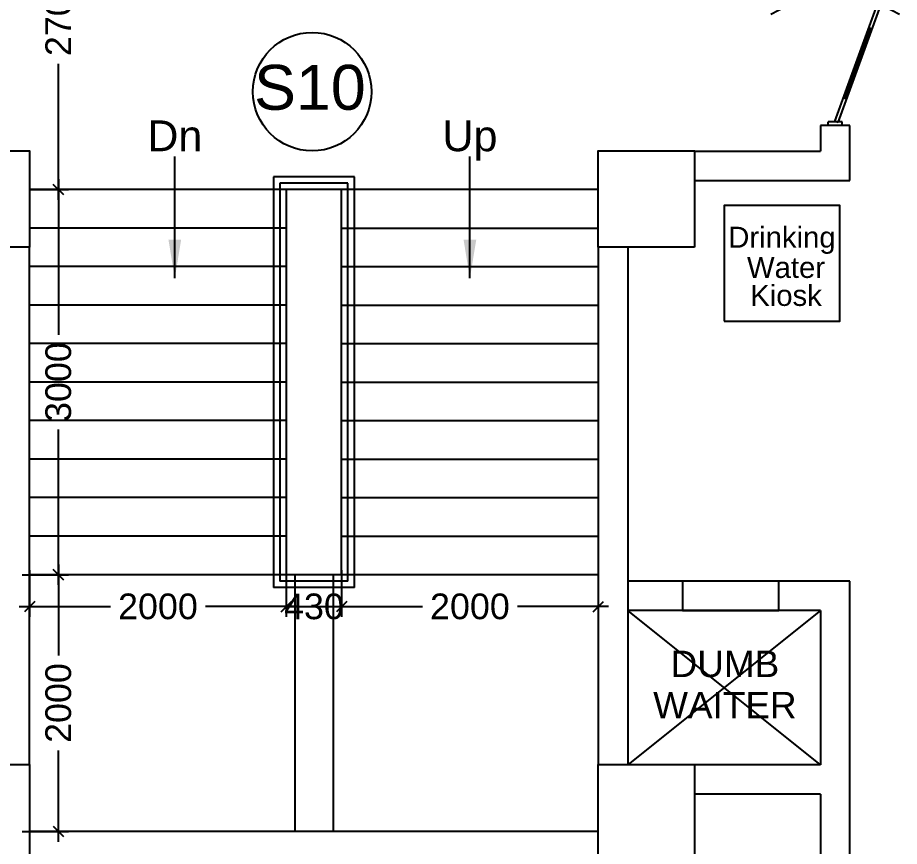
# Model space of a CAD drawing. Extents: x 7620542 to 7843793, y -6476226 to -6093835.
# Drawn here: x 7642056 to 7648924, y -6440850 to -6434395 of the extents above; entities that cross this region are included whole.
import ezdxf
from ezdxf.enums import TextEntityAlignment as Align

# ---------------------------------------------------------------- set-up
doc = ezdxf.new("R2010")
doc.units = 0
doc.header["$LTSCALE"] = 600
doc.header["$MEASUREMENT"] = 0
doc.header["$PDMODE"] = 35
doc.linetypes.add('DASHED', pattern=[0.75, 0.5, -0.25])
doc.layers.get('0').update_dxf_attribs({"linetype": 'CONTINUOUS'})
doc.layers.get('Defpoints').update_dxf_attribs({"linetype": 'CONTINUOUS'})
for name, color, linetype in [('DOOR', 32, 'CONTINUOUS'), ('Duct', 8, 'CONTINUOUS'), ('Fire Door', 10, 'CONTINUOUS'), ('LA-column', 3, 'CONTINUOUS'), ('Railing', 21, 'CONTINUOUS'), ('Stairscase', 7, 'CONTINUOUS'), ('STEPS', 7, 'CONTINUOUS'), ('TEXT', 6, 'CONTINUOUS'), ('Walls', 7, 'CONTINUOUS'), ('Working Dim', 5, 'CONTINUOUS')]:
    doc.layers.add(name, color=color, linetype=linetype)
doc.styles.add('ari', font='arial.ttf')
doc.styles.add('ARIAL', font='arial.ttf')
doc.dimstyles.new('int. dim', dxfattribs={"dimtxt": 450, "dimasz": 80, "dimexe": 80, "dimexo": 0, "dimgap": 70, "dimtad": 0, "dimdec": 0, "dimzin": 12, "dimdsep": 46, "dimtxsty": 'ari', "dimblk": 'OBLIQUE', "dimcen": 2, "dimdle": 80, "dimclrd": 256, "dimclre": 256, "dimclrt": 6, "dimadec": 0, "dimazin": 0, "dimtfac": 1, "dimtdec": 0, "dimtix": 1, "dimtmove": 2, "dimatfit": 3, "dimfxl": 1, "dimtolj": 1, "dimtzin": 0, "dimlwd": -1, "dimlwe": -1, "dimarcsym": 0})

# ---------------------------------------------------------------- blocks, each defined once
blk = doc.blocks.new('A$C15456D16')
at = {"layer": 'Fire Door'}
for p, q in [((978.6, 22.6), (65.1, 355.1)), ((978.6, 22.6), (65.1, 355.1)), ((978.7, 22.6), (65.1, 355.1)), ((969.1, -3.6), (55.6, 329)), ((969.1, -3.6), (55.6, 329)), ((969.2, -3.6), (55.6, 329)), ((247.8, 288.6), (238.3, 262.5)), ((247.8, 288.6), (238.3, 262.5)), ((247.8, 288.6), (238.3, 262.5)), ((791.2, 76), (243, 275.5)), ((791.2, 76), (243, 275.5)), ((791.2, 76), (243, 275.5)), ((795.9, 89.1), (786.4, 63)), ((795.9, 89.1), (786.4, 63)), ((795.9, 89.1), (786.4, 63)), ((-1000, 55.6), (-972.2, 55.6)), ((-1000, -55.6), (-1000, 55.6)), ((-1000, 55.6), (-972.2, 55.6)), ((-1000, -55.6), (-1000, 55.6)), ((-1000, 55.6), (-972.2, 55.6)), ((-1000, -55.6), (-1000, 55.6)), ((-978.6, -22.6), (-969.1, 3.6)), ((-978.6, -22.6), (-969.1, 3.6)), ((-978.6, -22.6), (-969.1, 3.6)), ((-972.2, -55.6), (-972.2, 55.6)), ((-972.2, -55.6), (-972.2, 55.6)), ((-972.2, -55.6), (-972.2, 55.6)), ((-969.1, 3.6), (-55.6, -329)), ((-969.1, 3.6), (-55.6, -329)), ((-969.1, 3.6), (-55.5, -329)), ((978.6, 22.6), (969.1, -3.6)), ((978.6, 22.6), (969.1, -3.6)), ((978.7, 22.6), (969.2, -3.6)), ((1000, 55.6), (972.2, 55.6)), ((972.2, -55.6), (972.2, 55.6)), ((1000, 55.6), (972.2, 55.6)), ((972.2, -55.6), (972.2, 55.6)), ((1000, 55.6), (972.2, 55.6)), ((972.2, -55.6), (972.2, 55.6)), ((1000, -55.6), (1000, 55.6)), ((1000, -55.6), (1000, 55.6)), ((1000, -55.6), (1000, 55.6)), ((-1000, -55.6), (-972.2, -55.6)), ((-1000, -55.6), (-972.2, -55.6)), ((-1000, -55.6), (-972.2, -55.6)), ((-978.6, -22.6), (-65.1, -355.1)), ((-978.6, -22.6), (-65.1, -355.1)), ((-978.6, -22.6), (-65, -355.1)), ((-795.9, -89.1), (-786.4, -63)), ((-795.9, -89.1), (-786.4, -63)), ((-795.9, -89.1), (-786.4, -63)), ((1000, -55.6), (972.2, -55.6)), ((1000, -55.6), (972.2, -55.6)), ((1000, -55.6), (972.2, -55.6)), ((-791.2, -76), (-243, -275.5)), ((-791.2, -76), (-243, -275.5)), ((-791.2, -76), (-243, -275.5)), ((-238.3, -262.5), (-247.8, -288.6)), ((-238.3, -262.5), (-247.8, -288.6)), ((-238.3, -262.5), (-247.8, -288.6))]:
    blk.add_line(p, q, dxfattribs=at)
at = {"layer": 'Fire Door', "extrusion": (0, 0, -1)}
for centre, major_axis, start_param, end_param in [((-1000, 0), (-1000, 0.1), 2.617886, 3.665084), ((-1000, 0), (-1000, 0.1), 2.617886, 3.665084), ((-1000, 0), (-1000, 0.1), 2.617886, 3.665084), ((1000, 0), (1000, 0.1), 2.618102, 3.665299), ((1000, 0), (1000, 0.1), 2.618102, 3.665299), ((1000, 0), (1000, 0.1), 2.618102, 3.665299)]:
    blk.add_ellipse(centre, major_axis=major_axis, ratio=1, start_param=start_param, end_param=end_param, dxfattribs=at)
blk = doc.blocks.new('_Oblique')
at = {"color": 0, "linetype": 'ByBlock', "lineweight": -2}
blk.add_line((-0.5, -0.5), (0.5, 0.5), dxfattribs=at)
blk = doc.blocks.new('*D936')
at = {"layer": 'Defpoints', "color": 0, "transparency": 16777216}
for p in [(7642149, -6438698.9, 1.4), (7644149, -6438698.9, 1.4), (7644149, -6438982.1)]:
    blk.add_point(p, dxfattribs=at)
at = {"layer": 'Working Dim', "transparency": 16777216}
for p, q in [((7642149, -6438698.9), (7642149, -6439062.1)), ((7644149, -6438698.9), (7644149, -6439062.1)), ((7642069, -6438982.1), (7642779, -6438982.1)), ((7644229, -6438982.1), (7643519, -6438982.1))]:
    blk.add_line(p, q, dxfattribs=at)
at = {"layer": 'Working Dim', "transparency": 16777216, "xscale": 80, "yscale": 80, "zscale": 80, "rotation": 180}
blk.add_blockref('_Oblique', (7642149, -6438982.1), dxfattribs=at)
at = {"layer": 'Working Dim', "transparency": 16777216, "xscale": 80, "yscale": 80, "zscale": 80}
blk.add_blockref('_Oblique', (7644149, -6438982.1), dxfattribs=at)
at = {"layer": 'Working Dim', "color": 6, "transparency": 16777216, "insert": (7643149, -6438982.1), "char_height": 200, "attachment_point": 5, "style": 'ari'}
blk.add_mtext('\\A1;2000', dxfattribs=at)
blk = doc.blocks.new('*D937')
at = {"layer": 'Defpoints', "color": 0, "transparency": 16777216}
for p in [(7644579, -6438698.9, 1.4), (7646579, -6438698.9, 1.4), (7646579, -6438982.1)]:
    blk.add_point(p, dxfattribs=at)
at = {"layer": 'Working Dim', "transparency": 16777216}
for p, q in [((7644579, -6438698.9), (7644579, -6439062.1)), ((7646579, -6438698.9), (7646579, -6439062.1)), ((7644499, -6438982.1), (7645209, -6438982.1)), ((7646659, -6438982.1), (7645949, -6438982.1))]:
    blk.add_line(p, q, dxfattribs=at)
at = {"layer": 'Working Dim', "transparency": 16777216, "xscale": 80, "yscale": 80, "zscale": 80, "rotation": 180}
blk.add_blockref('_Oblique', (7644579, -6438982.1), dxfattribs=at)
at = {"layer": 'Working Dim', "transparency": 16777216, "xscale": 80, "yscale": 80, "zscale": 80}
blk.add_blockref('_Oblique', (7646579, -6438982.1), dxfattribs=at)
at = {"layer": 'Working Dim', "color": 6, "transparency": 16777216, "insert": (7645579, -6438982.1), "char_height": 200, "attachment_point": 5, "style": 'ari'}
blk.add_mtext('\\A1;2000', dxfattribs=at)
blk = doc.blocks.new('*D938')
at = {"layer": 'Defpoints', "color": 0, "transparency": 16777216}
for p in [(7642148.9, -6435733.8, 5.1), (7642148.8, -6438733.9, 3), (7642373.4, -6438733.9)]:
    blk.add_point(p, dxfattribs=at)
at = {"layer": 'Working Dim', "transparency": 16777216}
for p, q in [((7642373.4, -6435653.8), (7642373.4, -6436865.6)), ((7642148.9, -6435733.8), (7642453.4, -6435733.8)), ((7642373.4, -6438813.9), (7642373.4, -6437602.1)), ((7642148.8, -6438733.9), (7642453.4, -6438733.9))]:
    blk.add_line(p, q, dxfattribs=at)
at = {"layer": 'Working Dim', "transparency": 16777216, "xscale": 80, "yscale": 80, "zscale": 80}
for p, rotation in [((7642373.4, -6435733.8), 90), ((7642373.4, -6438733.9), 270)]:
    blk.add_blockref('_Oblique', p, dxfattribs=dict(at, rotation=rotation))
at = {"layer": 'Working Dim', "color": 6, "transparency": 16777216, "insert": (7642373.4, -6437233.8), "char_height": 200, "attachment_point": 5, "rotation": 90, "style": 'ari'}
blk.add_mtext('\\A1;3000', dxfattribs=at)
blk = doc.blocks.new('*D939')
at = {"layer": 'Defpoints', "color": 0, "transparency": 16777216}
for p in [(7642091.5, -6438733.9, 0.1), (7642091.5, -6440733.8, 5.4), (7642373.4, -6440733.8)]:
    blk.add_point(p, dxfattribs=at)
at = {"layer": 'Working Dim', "transparency": 16777216}
for p, q in [((7642373.4, -6438653.9), (7642373.4, -6439363.8)), ((7642091.5, -6438733.9), (7642453.4, -6438733.9)), ((7642373.4, -6440813.8), (7642373.4, -6440103.8)), ((7642091.5, -6440733.8), (7642453.4, -6440733.8))]:
    blk.add_line(p, q, dxfattribs=at)
at = {"layer": 'Working Dim', "transparency": 16777216, "xscale": 80, "yscale": 80, "zscale": 80}
for p, rotation in [((7642373.4, -6438733.9), 90), ((7642373.4, -6440733.8), 270)]:
    blk.add_blockref('_Oblique', p, dxfattribs=dict(at, rotation=rotation))
at = {"layer": 'Working Dim', "color": 6, "transparency": 16777216, "insert": (7642373.4, -6439733.8), "char_height": 200, "attachment_point": 5, "rotation": 90, "style": 'ari'}
blk.add_mtext('\\A1;2000', dxfattribs=at)
blk = doc.blocks.new('*D981')
at = {"layer": 'Defpoints', "color": 0, "transparency": 16777216}
for p in [(7642149, -6433033.9), (7642373.4, -6433033.9), (7642148.9, -6435733.8)]:
    blk.add_point(p, dxfattribs=at)
at = {"layer": 'Working Dim', "transparency": 16777216}
for p, q in [((7642373.4, -6432953.9), (7642373.4, -6434013.9)), ((7642149, -6433033.9), (7642453.4, -6433033.9)), ((7642373.4, -6435813.8), (7642373.4, -6434753.9)), ((7642148.9, -6435733.8), (7642453.4, -6435733.8))]:
    blk.add_line(p, q, dxfattribs=at)
at = {"layer": 'Working Dim', "transparency": 16777216, "xscale": 80, "yscale": 80, "zscale": 80}
for p, rotation in [((7642373.4, -6433033.9), 90), ((7642373.4, -6435733.8), 270)]:
    blk.add_blockref('_Oblique', p, dxfattribs=dict(at, rotation=rotation))
at = {"layer": 'Working Dim', "color": 6, "transparency": 16777216, "insert": (7642373.4, -6434383.9), "char_height": 200, "attachment_point": 5, "rotation": 90, "style": 'ari'}
blk.add_mtext('\\A1;2700', dxfattribs=at)
blk = doc.blocks.new('*D982')
at = {"layer": 'Defpoints', "color": 0, "transparency": 16777216}
for p in [(7644149, -6438733.9, 3), (7644579, -6438733.9), (7644579, -6438982.1)]:
    blk.add_point(p, dxfattribs=at)
at = {"layer": 'Working Dim', "transparency": 16777216}
for p, q in [((7644149, -6438733.9), (7644149, -6439062.1)), ((7644579, -6438733.9), (7644579, -6439062.1)), ((7644149, -6438982.1), (7644069, -6438982.1)), ((7644149, -6438982.1), (7644579, -6438982.1)), ((7644579, -6438982.1), (7644659, -6438982.1))]:
    blk.add_line(p, q, dxfattribs=at)
at = {"layer": 'Working Dim', "transparency": 16777216, "xscale": 80, "yscale": 80, "zscale": 80}
blk.add_blockref('_Oblique', (7644149, -6438982.1), dxfattribs=at)
at = {"layer": 'Working Dim', "transparency": 16777216, "xscale": 80, "yscale": 80, "zscale": 80, "rotation": 180}
blk.add_blockref('_Oblique', (7644579, -6438982.1), dxfattribs=at)
at = {"layer": 'Working Dim', "color": 6, "transparency": 16777216, "insert": (7644364, -6438982.1), "char_height": 200, "attachment_point": 5, "style": 'ari'}
blk.add_mtext('\\A1;430', dxfattribs=at)

msp = doc.modelspace()

# ---------------------------------------------------------------- linework, layer by layer
msp.add_circle((7644350.005, -6434971.731, -15.848), 461.525)
at = {"layer": 'DOOR', "linetype": 'Continuous', "elevation": -14.83}
msp.add_lwpolyline([(7647984.072, -6438783.837), (7647234.072, -6438783.837), (7647234.072, -6439013.837), (7647984.072, -6439013.837)], close=True, dxfattribs=at)
at = {"layer": 'Duct', "color": 8, "linetype": 'DASHED', "ltscale": 500}
for p, q in [((7648309.278, -6440213.947, -14.83), (7646809.141, -6439013.837, -14.83)), ((7648309.141, -6439013.837, -14.83), (7646809.141, -6440213.837, -14.83))]:
    msp.add_line(p, q, dxfattribs=at)
at = {"layer": 'LA-column', "color": 2, "elevation": -14.83, "flags": 128}
for points in [[(7642149.003, -6436183.752), (7641399.003, -6436183.752), (7641399.003, -6435433.752), (7642149.003, -6435433.752)], [(7647329.003, -6436183.752), (7646579.003, -6436183.752), (7646579.003, -6435433.752), (7647329.003, -6435433.752)], [(7642149.003, -6440963.752), (7641399.003, -6440963.752), (7641399.003, -6440213.752), (7642149.003, -6440213.752)], [(7647329.003, -6440963.752), (7646579.003, -6440963.752), (7646579.003, -6440213.752), (7647329.003, -6440213.752)]]:
    msp.add_lwpolyline(points, close=True, dxfattribs=at)
at = {"layer": 'Railing', "linetype": 'Continuous'}
for p, q in [((7644678.918, -6435633.842, -16.922), (7644048.918, -6435633.842, -16.922)), ((7644048.918, -6435633.842, -17.266), (7644048.918, -6438833.854, -16.917)), ((7644628.918, -6435683.842, -16.922), (7644098.918, -6435683.842, -16.922)), ((7644098.918, -6435683.842, -17.27), (7644098.918, -6438783.854, -16.922)), ((7644628.918, -6438783.854, -16.916), (7644628.918, -6435683.842, -17.27)), ((7644678.918, -6438833.854, -16.911), (7644678.918, -6435633.842, -17.276))]:
    msp.add_line(p, q, dxfattribs=at)
at = {"layer": 'Railing'}
msp.add_line((7642148.913, -6440213.845, -14.83), (7642149.002, -6436183.845, -14.83), dxfattribs=at)
at = {"layer": 'Railing', "linetype": 'Continuous', "elevation": -14.83}
msp.add_lwpolyline([(7647559.821, -6436758.882), (7648459.821, -6436758.882), (7648459.821, -6435858.882), (7647559.821, -6435858.882)], close=True, dxfattribs=at)
at = {"layer": 'Railing', "linetype": 'Continuous', "elevation": -16.922}
for points in [[(7644628.918, -6438783.854), (7644098.918, -6438783.854)], [(7644678.918, -6438833.854), (7644048.918, -6438833.854)]]:
    msp.add_lwpolyline(points, dxfattribs=at)
at = {"layer": 'Stairscase', "color": 7, "linetype": 'Continuous'}
for p, q in [((7644148.918, -6435733.842, -17.27), (7642148.918, -6435733.842, -17.27)), ((7644578.918, -6435733.842, -9.699), (7644148.918, -6435733.842, -9.699)), ((7644148.918, -6435733.842, -17.27), (7644148.918, -6438733.854, -11.791)), ((7646578.918, -6435733.842, -9.699), (7644578.918, -6435733.842, -9.699)), ((7644148.918, -6436033.842, -17.27), (7642148.918, -6436033.842, -17.27)), ((7644578.918, -6436033.842, -9.699), (7646578.918, -6436033.842, -9.699)), ((7644148.918, -6436333.842, -17.27), (7642148.918, -6436333.842, -17.27)), ((7644578.918, -6436333.842, -9.699), (7646578.918, -6436333.842, -9.699)), ((7644148.918, -6436633.842, -17.27), (7642148.918, -6436633.842, -17.27)), ((7644578.918, -6436633.842, -9.699), (7646578.918, -6436633.842, -9.699)), ((7644148.918, -6436933.842, -17.27), (7642148.918, -6436933.842, -17.27)), ((7644578.918, -6436933.842, -9.699), (7646578.918, -6436933.842, -9.699)), ((7644148.918, -6437233.842, -17.27), (7642148.918, -6437233.842, -17.27)), ((7644578.918, -6437233.842, -9.699), (7646578.918, -6437233.842, -9.699)), ((7644148.918, -6437533.842, -17.27), (7642148.918, -6437533.842, -17.27)), ((7644578.918, -6437533.842, -9.699), (7646578.918, -6437533.842, -9.699)), ((7644148.918, -6437833.842, -17.27), (7642148.918, -6437833.842, -17.27)), ((7644578.918, -6437833.842, -9.699), (7646578.918, -6437833.842, -9.699)), ((7644148.918, -6438133.842, -17.27), (7642148.918, -6438133.842, -17.27)), ((7644578.918, -6438133.842, -9.699), (7646578.918, -6438133.842, -9.699)), ((7644148.918, -6438433.842, -17.27), (7642148.918, -6438433.842, -17.27)), ((7644578.918, -6438433.842, -9.699), (7646578.918, -6438433.842, -9.699)), ((7644148.918, -6438733.854, -11.791), (7642148.918, -6438733.854, -11.791)), ((7644578.918, -6438733.854, -11.791), (7644148.918, -6438733.854, -11.791)), ((7644578.918, -6438733.854, -11.791), (7644148.918, -6438733.854, -11.791)), ((7644214.003, -6438733.854, -11.791), (7644214.003, -6440733.854, -11.791)), ((7644514.003, -6438733.854, -11.791), (7644514.003, -6440733.854, -11.791)), ((7646578.918, -6438733.854, -11.791), (7644578.918, -6438733.854, -11.791))]:
    msp.add_line(p, q, dxfattribs=at)
at = {"layer": 'Stairscase', "color": 7, "linetype": 'Continuous', "elevation": -17.27}
msp.add_lwpolyline([(7644578.918, -6438733.854), (7644578.918, -6435733.842)], dxfattribs=at)
at = {"layer": 'Walls', "linetype": 'Continuous'}
for p, q in [((7648539.137, -6435233.876, -14.83), (7648309.139, -6435233.876, -14.83)), ((7648309.139, -6435233.876, -14.83), (7648309.139, -6435433.871, -14.83)), ((7648539.136, -6435663.871, -14.83), (7648539.137, -6435233.876, -14.83)), ((7647329.003, -6435433.868, -14.83), (7648309.139, -6435433.871, -14.83)), ((7648539.136, -6435433.871, -14.83), (7648539.147, -6435433.871, -14.83)), ((7647329.003, -6435663.868, -14.83), (7648539.146, -6435663.871, -14.83)), ((7646579.003, -6436183.854, -14.83), (7646579.003, -6440213.825, -14.83)), ((7646809.003, -6436183.854, -14.83), (7646809.003, -6440213.825, -14.83)), ((7648539.142, -6438783.837, -14.83), (7646809.003, -6438783.837, -14.83)), ((7648539.139, -6443808.752, -14.83), (7648539.142, -6438783.837, -14.83)), ((7648309.141, -6439013.837, -14.83), (7646809.003, -6439013.837, -14.83)), ((7648309.141, -6439013.837, -14.83), (7648309.141, -6440213.947, -14.83)), ((7648309.141, -6440213.827, -14.83), (7647329.003, -6440213.825, -14.83)), ((7648309.141, -6440443.789, -14.83), (7647329.003, -6440443.795, -14.83)), ((7648309.141, -6440443.789, -14.83), (7648309.141, -6443808.752, -14.83)), ((7646579.003, -6440733.854, -14.83), (7642148.913, -6440733.845, -14.83))]:
    msp.add_line(p, q, dxfattribs=at)

# ---------------------------------------------------------------- block references
at = {"layer": 'Fire Door', "color": 3, "lineweight": 0, "rotation": 90}
msp.add_blockref('A$C15456D16', (7648424.138, -6434233.876, -14.83), dxfattribs=at)

# ---------------------------------------------------------------- texts
at = {"layer": 'Stairscase', "color": 7, "linetype": 'Continuous', "style": 'ARIAL'}
for s, p in [('Dn', (7643280.432, -6435435.519, -17.27)), ('Up', (7645579.132, -6435435.519, -17.27))]:
    msp.add_text(s, height=240, dxfattribs=at).set_placement(p, align=Align.CENTER)
at = {"layer": 'STEPS', "color": 6, "style": 'ARIAL'}
msp.add_text('S10', height=350, dxfattribs=at).set_placement((7644332.598, -6435112.627, -15.848), align=Align.CENTER)
at = {"layer": 'TEXT', "color": 7, "style": 'ARIAL'}
for s, p in [('Drinking ', (7648041.246, -6436186.91, -14.83)), ('Water', (7648041.246, -6436422.573, -14.83)), ('Kiosk', (7648041.246, -6436640.437, -14.83))]:
    msp.add_text(s, height=163.2, dxfattribs=at).set_placement(p, align=Align.CENTER)
at = {"layer": 'TEXT', "color": 10, "style": 'ARIAL'}
for s, p in [('DUMB', (7647565.202, -6439531.49, -14.83)), ('WAITER', (7647565.202, -6439853.006, -14.83))]:
    msp.add_text(s, height=205.77, dxfattribs=at).set_placement(p, align=Align.CENTER)

# ---------------------------------------------------------------- dimensions: what is measured, and where the dimension line sits
at = {"layer": 'Working Dim'}
for base, p1, p2, override, picture, middle in [((7642373.393, -6433033.867, -14.83), (7642148.917, -6435733.842, -14.83), (7642149.003, -6433033.867, -14.83), {"dimtxt": 200, "dimarcsym": 1}, '*D981', (7642373.393, -6434383.854, -14.83)), ((7642373.393, -6438733.854, -14.83), (7642148.917, -6435733.842, -9.699), (7642148.832, -6438733.854, -11.791), {"dimtxt": 200}, '*D938', (7642373.393, -6437233.848, -14.83)), ((7642373.393, -6440733.845, -17.87), (7642091.536, -6438733.854, -17.776), (7642091.532, -6440733.845, -12.431), {"dimtxt": 200}, '*D939', (7642373.393, -6439733.849, -17.87))]:
    dim = msp.add_linear_dim(base=base, p1=p1, p2=p2, angle=90, dimstyle='int. dim', override=override, dxfattribs=at)
    dim.commit()
    dim.dimension.update_dxf_attribs({"geometry": picture, "text_midpoint": middle})
for base, p1, p2, override, picture, middle in [((7644149.003, -6438982.132, -14.83), (7642149.003, -6438698.867, -13.4), (7644149.003, -6438698.867, -13.4), {"dimtxt": 200}, '*D936', (7643149.003, -6438982.132, -14.83)), ((7646579.003, -6438982.132, -14.83), (7644579.003, -6438698.867, -13.4), (7646579.003, -6438698.867, -13.4), {"dimtxt": 200}, '*D937', (7645579.003, -6438982.132, -14.83)), ((7644579.003, -6438982.132, -14.83), (7644149.003, -6438733.854, -11.791), (7644579.003, -6438733.854, -14.83), {"dimtxt": 200, "dimarcsym": 1}, '*D982', (7644364.003, -6438982.132, -14.83))]:
    dim = msp.add_linear_dim(base=base, p1=p1, p2=p2, dimstyle='int. dim', override=override, dxfattribs=at)
    dim.commit()
    dim.dimension.update_dxf_attribs({"geometry": picture, "text_midpoint": middle})

# ---------------------------------------------------------------- leaders
at = {"layer": 'Stairscase', "color": 7, "linetype": 'Continuous'}
for points in [[(7643280.217, -6436425.593, -17.27), (7643280.217, -6435476.717, -17.27)], [(7645578.918, -6436425.593, -17.27), (7645578.918, -6435476.717, -17.27)]]:
    msp.add_leader(points, dimstyle='int. dim', override={"dimasz": 300, "dimgap": 70, "dimtad": 0, "dimclrd": 256}, dxfattribs=at)

doc.saveas('drawing.dxf')
